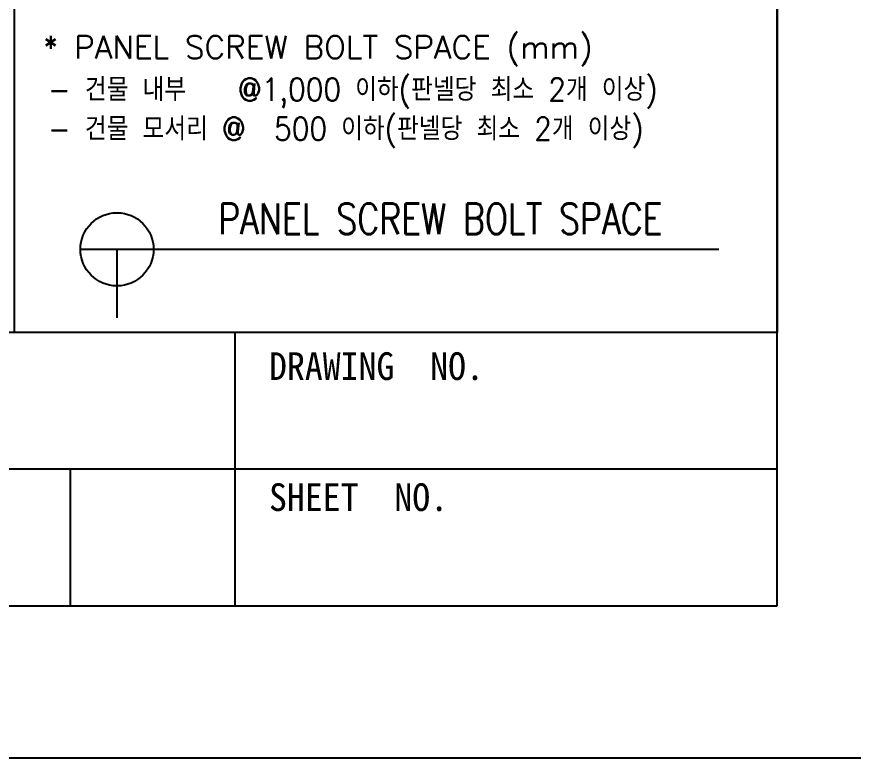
# Model space of a CAD drawing. Header units: metres. Extents: x -297536 to 1852864, y -630451 to -422551.
# Drawn here: x 1130566 to 1168964, y -630451 to -596423 of the extents above; entities that cross this region are included whole.
import ezdxf
from ezdxf.enums import TextEntityAlignment as Align

# ---------------------------------------------------------------- set-up
doc = ezdxf.new("R2010")
doc.units = ezdxf.units.M
doc.header["$LTSCALE"] = 700
for name, color, linetype in [('TEX', 3, 'Continuous'), ('된장공장-1$0$FORM', 2, 'Continuous'), ('된장공장-1$0$WID', 4, 'Continuous')]:
    doc.layers.add(name, color=color, linetype=linetype)
doc.styles.add('WHGTXT', font='romans.shx', dxfattribs={"bigfont": 'WHGTXT.shx'})
doc.styles.add('된장공장-1$0$타이틀', font='GulimChe.ttf')

# ---------------------------------------------------------------- blocks, each defined once
blk = doc.blocks.new('Form01')
at = {"ltscale": 0.015}
blk.add_lwpolyline([(0, 0), (420, 0), (420, -297), (0, -297)], close=True, dxfattribs=at)
at = {"layer": '된장공장-1$0$FORM', "color": 4, "ltscale": 250}
for p, q in [((410, -269.095), (10, -269.095)), ((374.456, -269.095), (374.456, -287)), ((410, -278.038), (115, -278.038)), ((363.64, -278.038), (363.64, -287))]:
    blk.add_line(p, q, dxfattribs=at)
at = {"layer": '된장공장-1$0$WID', "ltscale": 250}
for p, q in [((410, -287), (410, -10)), ((10, -287), (410, -287))]:
    blk.add_line(p, q, dxfattribs=at)
at = {"layer": '된장공장-1$0$FORM', "color": 7, "ltscale": 250, "style": '된장공장-1$0$타이틀'}
for s, height, p in [('DRAWING  NO.', 1.81717, (376.689, -272.202)), ('SHEET  NO.', 1.8172, (376.689, -280.791))]:
    blk.add_text(s, height=height, dxfattribs=at).set_placement(p)

msp = doc.modelspace()

# ---------------------------------------------------------------- linework, layer by layer
at = {"color": 5}
msp.add_lwpolyline([(1165464.2, -610917.4), (1130464.2, -610917.4), (1130464.2, -575917.3), (1165464.2, -575917.3)], close=True, dxfattribs=at)
at = {"layer": 'TEX'}
for p, q in [((1133487.6, -607095.4), (1137267.6, -607095.4)), ((1135167.6, -607095.4), (1135167.6, -610245.4)), ((1137267.6, -607095.4), (1162791.4, -607095.4))]:
    msp.add_line(p, q, dxfattribs=at)
msp.add_circle((1135167.6, -607095.4), 1680, dxfattribs=at)

# ---------------------------------------------------------------- block references
at = {"xscale": 700, "yscale": 700, "zscale": 700}
msp.add_blockref('Form01', (878464.2, -422550.9), dxfattribs=at)

# ---------------------------------------------------------------- texts
at = {"layer": 'TEX', "style": 'WHGTXT'}
msp.add_text('* PANEL SCREW BOLT SPACE (mm)', height=1050, rotation=359.99998, dxfattribs=at).set_placement((1131763.9, -598345.8))
at = {"layer": 'TEX', "style": 'WHGTXT', "width": 0.9}
for s, p in [(' - 건물 내부   @1,000 이하(판넬당 최소 2개 이상)', (1131344.9, -600286.3)), (' - 건물 모서리 @  500 이하(판넬당 최소 2개 이상)', (1131344.9, -602088.9))]:
    msp.add_text(s, height=1050, rotation=359.99998, dxfattribs=at).set_placement(p)
at = {"layer": 'TEX', "style": 'WHGTXT', "width": 0.8}
msp.add_text('PANEL SCREW BOLT SPACE', height=1400, dxfattribs=at).set_placement((1150015.9, -606395.4), align=Align.CENTER)

doc.saveas('drawing.dxf')
